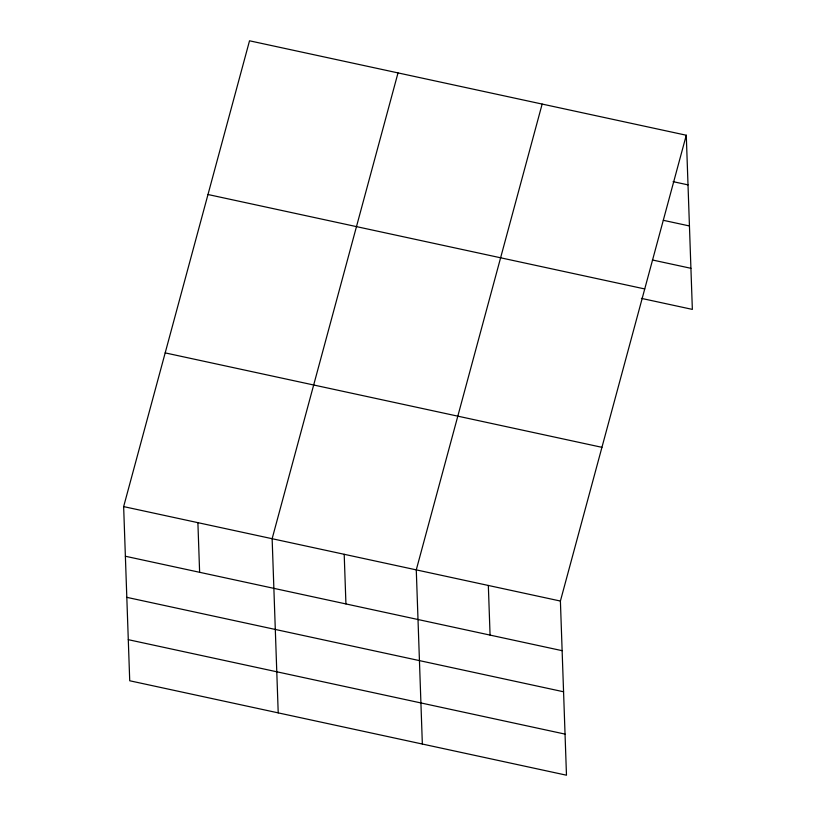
<?xml version="1.0" encoding="UTF-8"?>
<svg xmlns="http://www.w3.org/2000/svg" width="816" height="816" viewBox="0 0 816 816"><rect width="100%" height="100%" fill="white"/><g stroke="black" fill="none" stroke-linecap="round" stroke-linejoin="round"><path stroke-width="1.22" d="M686.276 135.232L560.398 601.045L566.477 775.2L129.724 680.768L123.644 506.603L249.523 40.8L686.276 135.232L692.356 309.397L641.417 298.381M398.014 72.91L272.136 538.713L278.215 712.878M542.15 104.071L416.272 569.874L422.351 744.039M673.098 181.652L688.01 184.875M663.357 220.32L689.449 225.961M652.402 259.978L690.928 268.301M207.978 194.514L644.732 288.946M165.179 352.889L601.933 447.321M123.644 506.603L560.398 601.045M125.378 556.247L562.132 650.678M126.806 597.343L563.57 691.774M128.285 639.673L565.039 734.104M488.335 585.46L490.069 635.103M344.199 554.299L345.933 603.932M197.89 522.658L199.624 572.302"/></g></svg>
